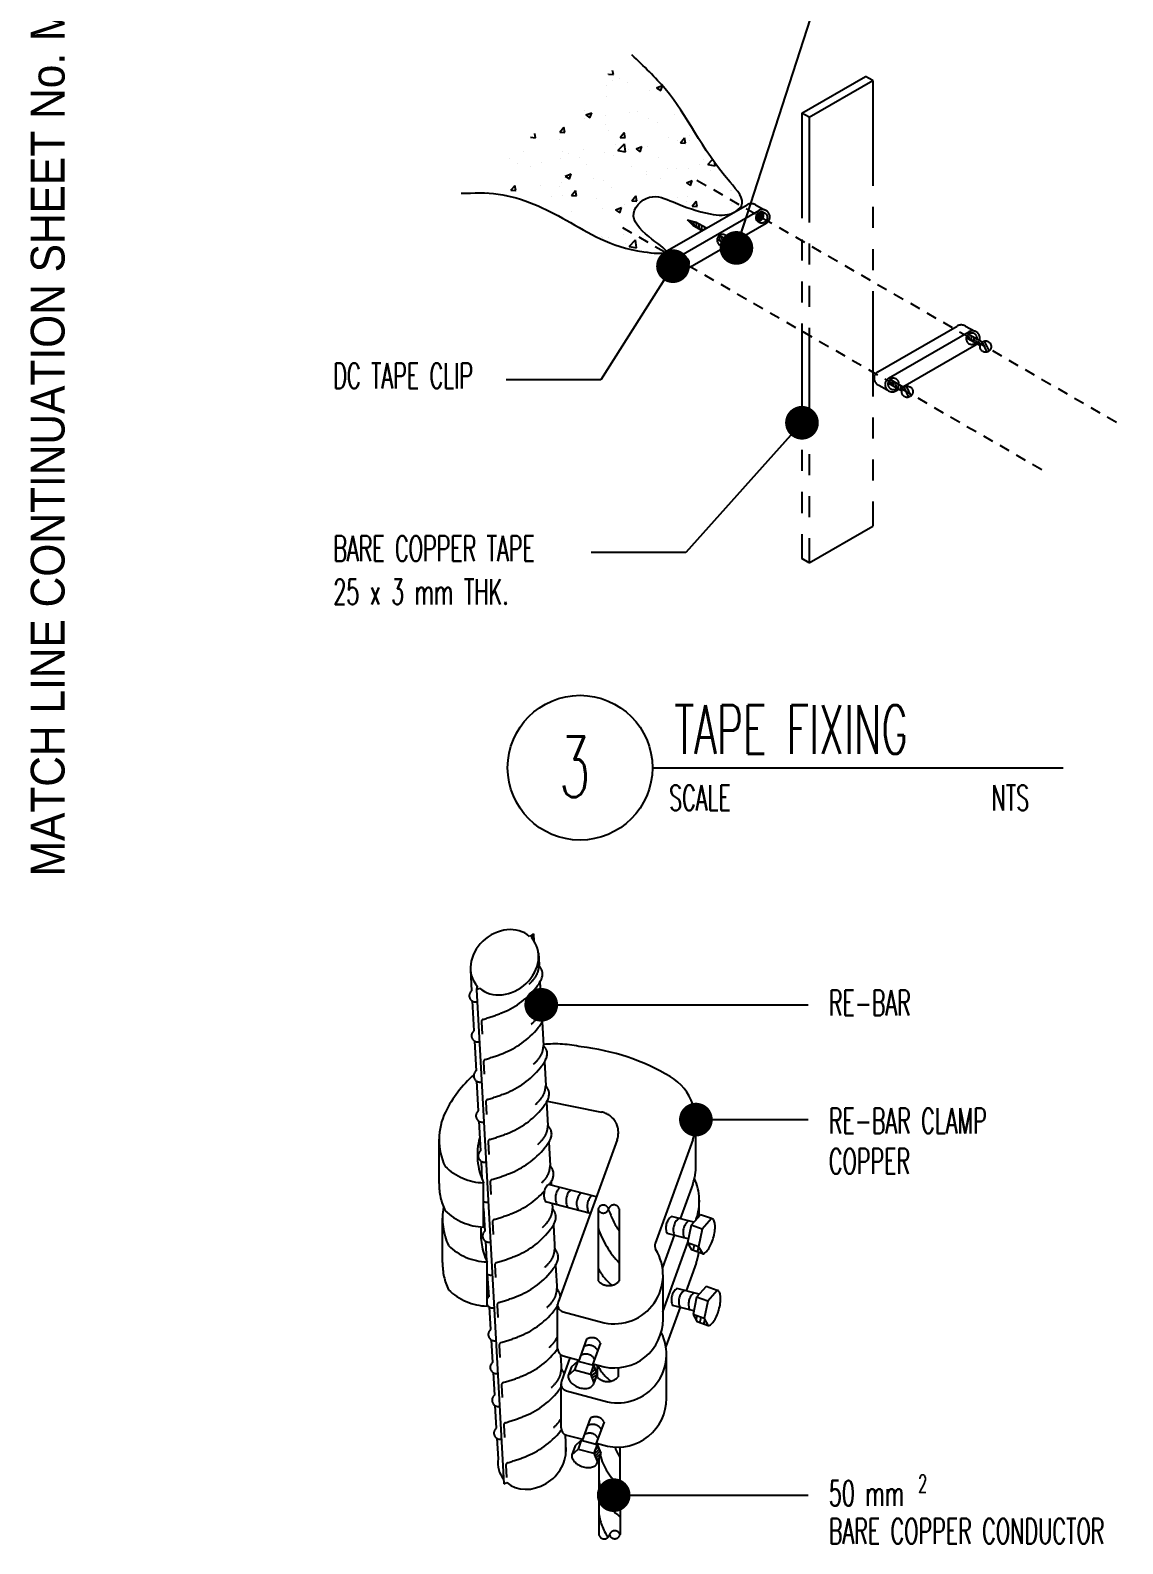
# Model space of a CAD drawing. Extents: x -4542 to -4430, y 158316 to 158395.
# Drawn here: x -4458.5 to -4445.52, y 158335.01 to 158352.98 of the extents above; entities that cross this region are included whole.
import ezdxf

# ---------------------------------------------------------------- set-up
doc = ezdxf.new("R2010")
doc.units = 0
doc.header["$MEASUREMENT"] = 0
doc.linetypes.add('HIDDEN', pattern=[0.375, 0.25, -0.125])
doc.linetypes.add('PHANTOM', pattern=[2.5, 1.25, -0.25, 0.25, -0.25, 0.25, -0.25])
doc.layers.get('0').update_dxf_attribs({"linetype": 'CONTINUOUS'})
for name, color, linetype in [('DIM-IN', 4, 'CONTINUOUS'), ('E-WI', 6, 'CONTINUOUS'), ('EARTHING', 4, 'PHANTOM'), ('TITLE', 4, 'CONTINUOUS'), ('TXT', 2, 'CONTINUOUS'), ('TXT1', 2, 'CONTINUOUS')]:
    doc.layers.add(name, color=color, linetype=linetype)
doc.styles.add('ROMANS', font='ROMANS.shx', dxfattribs={"height": 200})
doc.styles.get("Standard").update_dxf_attribs({"font": 'TXT.shx', "height": 200})
doc.styles.add('TTXT', font='swisse.ttf', dxfattribs={"width": 0.6})
doc.dimstyles.new('ISO-25', dxfattribs={"dimtxt": 0.25, "dimasz": 0.08, "dimexe": 0, "dimexo": 0, "dimgap": 0.05, "dimtad": 1, "dimdec": 4, "dimlfac": 1000, "dimzin": 12, "dimdsep": 46, "dimtxsty": 'Standard', "dimblk": 'DOT', "dimcen": 0, "dimclrd": 4, "dimclre": 4, "dimclrt": 2, "dimadec": 0, "dimazin": 0, "dimtfac": 0.48, "dimtdec": 4, "dimtix": 1, "dimtmove": 0, "dimatfit": 3, "dimldrblk": 'DOT', "dimfxl": 0, "dimtvp": 0.149333, "dimtolj": 1, "dimtzin": 0, "dimarcsym": 0})

# ---------------------------------------------------------------- blocks, each defined once
blk = doc.blocks.new('*X27')
at = {"color": 0}
for p, q in [((266.843, 399.745), (266.845, 399.747)), ((266.843, 399.745), (266.903, 399.74)), ((266.903, 399.74), (266.894, 399.787)), ((267.298, 399.8), (267.298, 399.8)), ((266.825, 399.61), (266.825, 399.61)), ((266.888, 399.669), (266.888, 399.669)), ((266.975, 399.688), (266.975, 399.688)), ((267.075, 399.643), (267.075, 399.643)), ((267.33, 399.554), (267.33, 399.554)), ((267.415, 399.582), (267.484, 399.608)), ((267.415, 399.582), (267.465, 399.549)), ((267.465, 399.549), (267.485, 399.607)), ((266.816, 399.484), (266.816, 399.484)), ((266.562, 399.215), (266.562, 399.215)), ((266.565, 399.314), (266.565, 399.314)), ((266.575, 399.26), (266.645, 399.287)), ((266.575, 399.26), (266.625, 399.226)), ((266.625, 399.226), (266.645, 399.287)), ((266.812, 399.248), (266.812, 399.248)), ((267.099, 399.291), (267.099, 399.291)), ((267.191, 399.298), (267.191, 399.298)), ((267.318, 399.222), (267.318, 399.222)), ((267.633, 399.269), (267.633, 399.269)), ((265.978, 398.988), (265.972, 399.04)), ((266.265, 399.055), (266.313, 399.113)), ((266.265, 399.055), (266.325, 399.05)), ((266.285, 399.076), (266.285, 399.076)), ((266.325, 399.05), (266.313, 399.113)), ((266.804, 399.151), (266.804, 399.151)), ((266.847, 399.072), (266.847, 399.072)), ((266.982, 398.993), (267.03, 399.05)), ((267.042, 398.987), (267.03, 399.05)), ((267.43, 399.172), (267.43, 399.172)), ((267.81, 399.02), (267.81, 399.02)), ((265.919, 398.998), (265.978, 398.988)), ((266.264, 398.972), (266.264, 398.972)), ((266.549, 398.854), (266.549, 398.854)), ((266.928, 398.904), (266.928, 398.904)), ((266.956, 398.837), (267.034, 398.918)), ((266.956, 398.837), (267.045, 398.823)), ((266.982, 398.993), (267.042, 398.987)), ((267.045, 398.823), (267.034, 398.918)), ((267.086, 398.853), (267.086, 398.853)), ((267.172, 398.857), (267.242, 398.884)), ((267.172, 398.857), (267.222, 398.824)), ((267.222, 398.823), (267.242, 398.884)), ((267.305, 398.889), (267.305, 398.889)), ((267.56, 398.987), (267.56, 398.987)), ((267.67, 398.953), (267.67, 398.953)), ((267.699, 398.93), (267.748, 398.987)), ((267.699, 398.93), (267.759, 398.925)), ((267.759, 398.925), (267.748, 398.987)), ((267.811, 398.953), (267.811, 398.953)), ((265.667, 398.738), (265.667, 398.738)), ((265.768, 398.679), (265.768, 398.679)), ((265.837, 398.826), (265.837, 398.826)), ((265.92, 398.652), (265.92, 398.652)), ((266.048, 398.691), (266.048, 398.691)), ((266.273, 398.743), (266.273, 398.743)), ((266.299, 398.821), (266.299, 398.821)), ((266.371, 398.803), (266.371, 398.803)), ((266.503, 398.753), (266.503, 398.753)), ((266.581, 398.669), (266.581, 398.669)), ((266.792, 398.818), (266.792, 398.818)), ((266.904, 398.78), (266.904, 398.78)), ((267.438, 398.758), (267.438, 398.758)), ((267.926, 398.675), (267.926, 398.675)), ((267.972, 398.735), (267.972, 398.735)), ((268.023, 398.671), (268.08, 398.73)), ((268.023, 398.671), (268.112, 398.657)), ((268.112, 398.657), (268.109, 398.69)), ((266.332, 398.535), (266.402, 398.561)), ((266.332, 398.535), (266.382, 398.501)), ((266.382, 398.501), (266.402, 398.561)), ((266.665, 398.509), (266.665, 398.509)), ((266.78, 398.485), (266.78, 398.485)), ((267.115, 398.646), (267.115, 398.646)), ((267.293, 398.556), (267.293, 398.556)), ((267.297, 398.593), (267.297, 398.593)), ((267.468, 398.503), (267.468, 398.503)), ((267.547, 398.626), (267.547, 398.626)), ((267.649, 398.624), (267.649, 398.624)), ((267.769, 398.454), (267.839, 398.481)), ((267.798, 398.62), (267.798, 398.62)), ((267.819, 398.421), (267.839, 398.481)), ((268.052, 398.603), (268.052, 398.603)), ((265.404, 398.343), (265.404, 398.343)), ((265.638, 398.317), (265.638, 398.317)), ((265.686, 398.366), (265.735, 398.423)), ((265.686, 398.366), (265.746, 398.361)), ((265.746, 398.361), (265.734, 398.423)), ((265.755, 398.346), (265.755, 398.346)), ((266.036, 398.427), (266.036, 398.427)), ((266.172, 398.295), (266.172, 398.295)), ((266.26, 398.41), (266.26, 398.41)), ((266.286, 398.46), (266.286, 398.46)), ((266.302, 398.302), (266.302, 398.302)), ((266.404, 398.303), (266.452, 398.361)), ((266.404, 398.303), (266.463, 398.298)), ((266.463, 398.298), (266.452, 398.361)), ((266.885, 398.403), (266.885, 398.403)), ((267.121, 398.241), (267.169, 398.298)), ((267.181, 398.235), (267.169, 398.298)), ((267.769, 398.454), (267.819, 398.421)), ((268.294, 398.364), (268.294, 398.364)), ((268.306, 398.362), (268.306, 398.362)), ((266.402, 398.115), (266.402, 398.115)), ((266.705, 398.272), (266.705, 398.272)), ((266.768, 398.153), (266.768, 398.153)), ((266.929, 398.132), (266.999, 398.159)), ((266.929, 398.132), (266.978, 398.098)), ((266.978, 398.098), (266.999, 398.159)), ((267.033, 398.198), (267.033, 398.198)), ((267.121, 398.241), (267.181, 398.235)), ((267.239, 398.25), (267.239, 398.25)), ((267.663, 398.281), (267.663, 398.281)), ((267.773, 398.227), (267.773, 398.227)), ((267.786, 398.287), (267.786, 398.287)), ((267.838, 398.178), (267.886, 398.235)), ((267.838, 398.178), (267.898, 398.173)), ((267.898, 398.173), (267.886, 398.235)), ((268.307, 398.204), (268.307, 398.204)), ((266.248, 398.078), (266.248, 398.078)), ((266.756, 397.82), (266.756, 397.82)), ((266.77, 397.804), (266.77, 397.804)), ((266.844, 397.806), (266.844, 397.806)), ((267.021, 397.837), (267.021, 397.837)), ((267.089, 397.697), (267.167, 397.778)), ((267.178, 397.683), (267.167, 397.778)), ((267.045, 397.739), (267.045, 397.739)), ((267.089, 397.697), (267.178, 397.683))]:
    blk.add_line(p, q, dxfattribs=at)
blk = doc.blocks.new('*X26')
at = {"color": 0}
for p, q in [((272.254, 394.192), (272.324, 394.262)), ((272.256, 394.211), (272.305, 394.26)), ((272.256, 394.176), (272.334, 394.253)), ((272.261, 394.164), (272.339, 394.241)), ((272.268, 394.153), (272.342, 394.227)), ((272.286, 394.153), (272.341, 394.208)), ((272.321, 394.17), (272.324, 394.173))]:
    blk.add_line(p, q, dxfattribs=at)

msp = doc.modelspace()

# ---------------------------------------------------------------- hatches: boundary and pattern name
at = {"layer": 'E-WI', "linetype": 'Continuous'}
h = msp.add_hatch(dxfattribs=at)
h.set_pattern_fill('ANSI31', color=2, scale=0.1, style=0)
h.set_pattern_definition([(45, (-4787.636183, 157948.390224), (-0.00883883476, 0.00883883476), [])])
edge = h.paths.add_edge_path()
edge.add_ellipse((-4450.7402, 158350.2216), major_axis=(-0.0043, -0.0671), ratio=0.9794822, start_angle=311.94792, end_angle=536.37754)
edge.add_ellipse((-4450.7835, 158350.2466), major_axis=(-0.0043, -0.0671), ratio=0.9794822, start_angle=-3.62246, end_angle=131.94792, ccw=False)
at = {"layer": 'EARTHING', "linetype": 'Continuous'}
h = msp.add_hatch(dxfattribs=at)
h.set_pattern_fill('ANSI31', color=2, scale=0.454834, angle=751.46547, style=0)
h.set_pattern_definition([(76.465475, (-4664.501765, 157914.72417), (-0.055275353, 0.013305671), [])])
h.paths.add_polyline_path([(-4450.6426, 158338.4975), (-4450.5109, 158338.4509), (-4450.5593, 158338.536), (-4450.691, 158338.5826)])
h = msp.add_hatch(dxfattribs=at)
h.set_pattern_fill('ANSI31', color=2, scale=0.395508, angle=30.628, style=0)
h.set_pattern_definition([(75.627997, (-4664.501765, 157914.72417), (-0.047891278, 0.0122714493), [])])
h.paths.add_polyline_path([(-4450.5772, 158337.6441), (-4450.4454, 158337.5975), (-4450.4938, 158337.6826), (-4450.6255, 158337.7292)])
h = msp.add_hatch(dxfattribs=at)
h.set_pattern_fill('ANSI31', color=2, scale=0.244141, angle=348.95257, style=0)
h.set_pattern_definition([(33.9525735, (-4664.501765, 157914.72417), (-0.017044265, 0.025314336), [])])
h.paths.add_polyline_path([(-4451.8021, 158336.9175), (-4451.7637, 158337.0231), (-4451.8068, 158337.1276), (-4451.8452, 158337.0221)])
h = msp.add_hatch(dxfattribs=at)
h.set_pattern_fill('ANSI31', color=2, scale=0.195312, style=0)
h.set_pattern_definition([(45, (-4664.501765, 157914.72417), (-0.0172633492, 0.0172633492), [])])
h.paths.add_polyline_path([(-4451.7599, 158335.9778), (-4451.7215, 158336.0833), (-4451.7645, 158336.1879), (-4451.8029, 158336.0823)])

# ---------------------------------------------------------------- linework, layer by layer
at = {"layer": 'DIM-IN', "color": 11}
for p, q in [((-4451.7189, 158348.8313, -0.2827), (-4452.8445, 158348.8313, -0.2827)), ((-4450.7115, 158346.7782, -0.2827), (-4451.8371, 158346.7782, -0.2827))]:
    msp.add_line(p, q, dxfattribs=at)
at = {"layer": 'E-WI', "color": 2}
for p, q in [((-4450.6917, 158350.7291), (-4450.5977, 158350.7045)), ((-4450.6251, 158350.6625), (-4450.6917, 158350.7291)), ((-4450.5174, 158350.6008), (-4450.6251, 158350.6625)), ((-4450.4673, 158350.6297), (-4450.5977, 158350.7045)), ((-4450.1764, 158350.4053), (-4450.3406, 158350.4994)), ((-4450.1522, 158350.4491), (-4450.3158, 158350.5429)), ((-4450.1529, 158350.4497), (-4450.0963, 158350.3308)), ((-4450.1259, 158350.4626), (-4450.0692, 158350.3437)), ((-4447.2177, 158349.2337), (-4447.3819, 158349.3278)), ((-4447.1935, 158349.2775), (-4447.3571, 158349.3713)), ((-4447.1942, 158349.2781), (-4447.1376, 158349.1592)), ((-4447.1672, 158349.291), (-4447.1105, 158349.1721)), ((-4448.1473, 158348.6972), (-4448.3115, 158348.7913)), ((-4448.1231, 158348.741), (-4448.2867, 158348.8347)), ((-4448.1238, 158348.7416), (-4448.0672, 158348.6227)), ((-4448.0968, 158348.7545), (-4448.0401, 158348.6356))]:
    msp.add_line(p, q, dxfattribs=at)
for centre, start, end in [((-4450.556, 158350.7202), 181.09707, 206.09113), ((-4450.5252, 158350.7023), 175.20966, 212.8786), ((-4450.4948, 158350.6852), 171.51696, 213.27517), ((-4450.4623, 158350.6631), 169.61385, 209.56679), ((-4450.4318, 158350.6457), 169.61385, 207.63141), ((-4450.3963, 158350.6253), 169.61385, 185.49254), ((-4450.2481, 158350.5439), 199.44944, 213.27517), ((-4450.2182, 158350.5263), 171.32313, 212.8786), ((-4450.1878, 158350.5092), 171.51696, 213.27517), ((-4450.1552, 158350.4871), 169.61385, 209.56679), ((-4450.1265, 158350.4689), 168.61672, 207.76237), ((-4450.0949, 158350.4487), 167.45041, 205.74692), ((-4447.2894, 158349.3723), 199.44944, 213.27517), ((-4447.2594, 158349.3547), 171.32313, 212.8786), ((-4447.2291, 158349.3376), 171.51696, 213.27517), ((-4447.1965, 158349.3156), 169.61385, 209.56679), ((-4447.1678, 158349.2973), 168.61672, 207.76237), ((-4447.1362, 158349.2771), 167.45041, 205.74692), ((-4448.219, 158348.8357), 199.44944, 213.27517), ((-4448.189, 158348.8181), 171.32313, 212.8786), ((-4448.1587, 158348.8011), 171.51696, 213.27517), ((-4448.1261, 158348.779), 169.61385, 209.56679), ((-4448.0974, 158348.7608), 168.61672, 207.76237), ((-4448.0658, 158348.7405), 167.45041, 205.74692)]:
    msp.add_arc(centre, 0.0947, start, end, dxfattribs=at)
at = {"layer": 'E-WI', "color": 11, "linetype": 'Continuous'}
msp.add_spline([(-4453.3799, 158351.0454), (-4452.9384, 158351.036), (-4452.1306, 158350.7262), (-4451.2101, 158350.3507), (-4450.9513, 158350.3435), (-4451.3322, 158350.7732), (-4451.1444, 158350.9984), (-4450.8626, 158350.9421), (-4450.4211, 158350.8013), (-4450.1438, 158350.8165), (-4450.0501, 158350.8964), (-4450.1863, 158351.1768), (-4450.9565, 158352.2844), (-4451.351, 158352.6881)], degree=3, dxfattribs=at)
at = {"layer": 'EARTHING', "color": 2}
for p, q in [((-4449.3323, 158351.9983), (-4448.5783, 158352.4336)), ((-4449.2457, 158351.9483), (-4448.4917, 158352.3836)), ((-4448.4917, 158352.3836), (-4448.5783, 158352.4336)), ((-4448.4917, 158352.3836), (-4448.4917, 158347.0928)), ((-4449.3323, 158351.9983), (-4449.3323, 158346.7075)), ((-4449.2457, 158351.9483), (-4449.3323, 158351.9983)), ((-4449.2457, 158351.9483), (-4449.2457, 158346.6575)), ((-4450.9271, 158350.3642), (-4449.9847, 158350.9084)), ((-4450.7972, 158350.2892), (-4449.8432, 158350.8401)), ((-4449.886, 158350.9091), (-4449.7757, 158350.8476)), ((-4450.7106, 158350.1392), (-4449.758, 158350.6892)), ((-4450.9141, 158350.2081), (-4450.815, 158350.1528)), ((-4448.4332, 158348.9244), (-4447.4908, 158349.4685)), ((-4448.3033, 158348.8494), (-4447.3492, 158349.4002)), ((-4447.3921, 158349.4692), (-4447.2818, 158349.4078)), ((-4448.1339, 158348.7472), (-4447.2641, 158349.2494)), ((-4448.4202, 158348.7682), (-4448.3211, 158348.713)), ((-4448.2167, 158348.6994), (-4448.184, 158348.7183)), ((-4449.2457, 158346.6575), (-4448.4917, 158347.0928)), ((-4449.2457, 158346.6575), (-4449.3323, 158346.7075)), ((-4452.3595, 158340.2634, 0.0035), (-4451.7135, 158340.1352, 0.0035)), ((-4450.5917, 158339.517, 0.0035), (-4450.5917, 158340.042, 0.0035)), ((-4453.6409, 158339.2871, 0.0035), (-4453.6409, 158339.8121, 0.0035)), ((-4453.1124, 158338.7696, 0.0035), (-4453.1124, 158339.2946, 0.0035)), ((-4450.5513, 158338.8994), (-4450.5513, 158339.1028)), ((-4453.6004, 158338.3479), (-4453.6004, 158338.8729)), ((-4453.0719, 158337.8304), (-4453.0719, 158338.3554)), ((-4450.9821, 158337.6739, 0.0035), (-4450.9821, 158338.1989, 0.0035)), ((-4452.2338, 158337.3229, 0.0035), (-4452.2338, 158337.8479, 0.0035)), ((-4450.9416, 158336.7347), (-4450.9416, 158337.2597)), ((-4452.1934, 158336.3836), (-4452.1934, 158336.9086))]:
    msp.add_line(p, q, dxfattribs=at)
at = {"layer": 'EARTHING', "color": 11, "linetype": 'HIDDEN', "ltscale": 0.5}
for p, q in [((-4450.5788, 158351.2016), (-4445.5238, 158348.2831)), ((-4451.4651, 158350.6401), (-4446.4101, 158347.7216))]:
    msp.add_line(p, q, dxfattribs=at)
at = {"layer": 'EARTHING', "color": 11, "extrusion": (0.000133602, -0.004833, 0.999988)}
for p, q in [((-4452.5195, 158342.2524, -0.3494), (-4452.5658, 158342.2211, -0.3495)), ((-4452.5401, 158342.1963, -0.3496), (-4452.5195, 158342.2524, -0.3494)), ((-4453.1883, 158341.6309, -0.3522), (-4453.1973, 158341.5907, -0.3524)), ((-4453.1973, 158341.5907, -0.3524), (-4453.1626, 158341.606, -0.3524)), ((-4452.8724, 158335.719, -0.3809), (-4452.8377, 158335.7343, -0.3808))]:
    msp.add_line(p, q, dxfattribs=at)
at = {"layer": 'EARTHING', "color": 11, "linetype": 'Continuous', "extrusion": (0.000133602, -0.004833, 0.999988)}
for p, q in [((-4452.5195, 158342.2524, -0.3494), (-4452.5146, 158342.1643, -0.3498)), ((-4452.4623, 158342.0254, -0.3504), (-4452.4541, 158341.8771, -0.3511)), ((-4453.269, 158341.822, -0.3513), (-4453.2553, 158341.5744, -0.3525)), ((-4452.4432, 158341.6803, -0.3521), (-4452.4278, 158341.4016, -0.3534)), ((-4453.2487, 158341.4538, -0.3531), (-4453.229, 158341.0989, -0.3548)), ((-4453.1973, 158341.5907, -0.3524), (-4452.8724, 158335.719, -0.3809)), ((-4453.1387, 158341.2066, -0.3543), (-4453.1305, 158341.0582, -0.355)), ((-4452.4169, 158341.2056, -0.3544), (-4452.4015, 158340.9262, -0.3557)), ((-4453.2224, 158340.9783, -0.3554), (-4453.2027, 158340.6235, -0.3571)), ((-4453.1124, 158340.7312, -0.3566), (-4453.1042, 158340.5828, -0.3573)), ((-4452.3906, 158340.7294, -0.3567), (-4452.3751, 158340.4507, -0.358)), ((-4453.1961, 158340.5029, -0.3577), (-4453.1764, 158340.148, -0.3594)), ((-4453.0861, 158340.2557, -0.3589), (-4453.0779, 158340.1074, -0.3596)), ((-4452.3643, 158340.2547, -0.359), (-4452.3488, 158339.9753, -0.3603)), ((-4453.1698, 158340.0274, -0.36), (-4453.1501, 158339.6726, -0.3617)), ((-4453.0598, 158339.7803, -0.3612), (-4453.0516, 158339.6319, -0.3619)), ((-4452.338, 158339.7785, -0.3613), (-4452.3225, 158339.4998, -0.3627)), ((-4453.1434, 158339.552, -0.3623), (-4453.1317, 158339.3393, -0.3633)), ((-4453.0335, 158339.3049, -0.3635), (-4453.0253, 158339.1565, -0.3642)), ((-4452.3117, 158339.3038, -0.3636), (-4452.3096, 158339.2663, -0.3638)), ((-4453.1124, 158338.9902, -0.365), (-4453.0975, 158338.7217, -0.3663)), ((-4452.2975, 158339.0477, -0.3648), (-4452.2943, 158338.989, -0.3651)), ((-4453.0072, 158338.8294, -0.3658), (-4452.999, 158338.681, -0.3665)), ((-4452.2834, 158338.7923, -0.3661), (-4452.2662, 158338.4817, -0.3676)), ((-4453.0908, 158338.6011, -0.3669), (-4453.077, 158338.3664, -0.368)), ((-4453.0683, 158338.2109, -0.3688), (-4453.0524, 158337.9413, -0.3701)), ((-4452.9789, 158338.3186, -0.3683), (-4452.9707, 158338.1702, -0.369)), ((-4452.2571, 158338.3168, -0.3684), (-4452.2399, 158338.0063, -0.3699)), ((-4452.9526, 158337.8432, -0.3706), (-4452.9444, 158337.6948, -0.3713)), ((-4453.0458, 158337.8207, -0.3707), (-4453.0299, 158337.5512, -0.372)), ((-4453.0232, 158337.4305, -0.3726), (-4453.0073, 158337.161, -0.3739)), ((-4452.9263, 158337.3677, -0.3729), (-4452.9181, 158337.2193, -0.3736)), ((-4452.1982, 158337.2524, -0.3735), (-4452.1873, 158337.0554, -0.3745)), ((-4453.0007, 158337.0404, -0.3744), (-4452.9848, 158336.7708, -0.3758)), ((-4452.9, 158336.8923, -0.3752), (-4452.8918, 158336.7439, -0.3759)), ((-4452.9781, 158336.6502, -0.3763), (-4452.9623, 158336.3806, -0.3776)), ((-4452.8737, 158336.4168, -0.3775), (-4452.8655, 158336.2684, -0.3782)), ((-4452.9556, 158336.26, -0.3782), (-4452.9413, 158336.0181, -0.3794)), ((-4452.1458, 158336.3058, -0.3781), (-4452.1347, 158336.1045, -0.3791)), ((-4452.8474, 158335.9414, -0.3798), (-4452.8392, 158335.793, -0.3805))]:
    msp.add_line(p, q, dxfattribs=at)
at = {"layer": 'EARTHING', "color": 2, "linetype": 'Continuous'}
for p, q in [((-4451.5273, 158339.8044, 0.0035), (-4452.2285, 158337.8778, 0.0035)), ((-4450.6289, 158339.8042, 0.0035), (-4451.0768, 158338.5737, 0.0035)), ((-4450.6289, 158339.2792, 0.0035), (-4450.7787, 158338.8678, 0.0035)), ((-4450.6897, 158338.5869), (-4450.9894, 158337.7636)), ((-4450.8504, 158338.6709, 0.0035), (-4450.9892, 158338.2894, 0.0035)), ((-4450.5885, 158338.34), (-4450.7075, 158338.013)), ((-4452.169, 158337.7634, 0.0035), (-4451.6819, 158337.6328, 0.0035)), ((-4450.7792, 158337.816), (-4450.9488, 158337.3502)), ((-4452.087, 158337.2163), (-4452.1881, 158336.9386)), ((-4452.169, 158337.2384, 0.0035), (-4451.9811, 158337.188, 0.0035)), ((-4451.8161, 158337.1438, 0.0035), (-4451.6819, 158337.1078, 0.0035)), ((-4452.1285, 158336.8241), (-4451.6414, 158336.6936)), ((-4452.1285, 158336.2991), (-4451.9388, 158336.2483)), ((-4451.7738, 158336.2041), (-4451.6414, 158336.1686))]:
    msp.add_line(p, q, dxfattribs=at)
at = {"layer": 'EARTHING', "color": 11}
for p, q in [((-4451.7735, 158339.128, 0.0193), (-4452.3432, 158339.2749, 0.0193)), ((-4451.8452, 158338.9311, 0.0193), (-4452.3764, 158339.0681, 0.0193)), ((-4451.7534, 158338.9816), (-4451.751, 158338.1297)), ((-4451.5034, 158338.9854), (-4451.501, 158338.1297)), ((-4450.5364, 158338.916, 0.0165), (-4450.6489, 158338.7898, 0.0165)), ((-4450.4047, 158338.8694, 0.0165), (-4450.5364, 158338.916, 0.0165)), ((-4450.6166, 158338.826, 0.0165), (-4450.8824, 158338.8946, 0.0165)), ((-4450.6489, 158338.7898, 0.0165), (-4450.691, 158338.5826, 0.0165)), ((-4450.5172, 158338.7432, 0.0165), (-4450.6489, 158338.7898, 0.0165)), ((-4450.5172, 158338.7432, 0.0165), (-4450.5593, 158338.536, 0.0165)), ((-4450.4047, 158338.8694, 0.0165), (-4450.5172, 158338.7432, 0.0165)), ((-4450.6819, 158338.6274, 0.0165), (-4450.9344, 158338.6926, 0.0165)), ((-4450.691, 158338.5826, 0.0165), (-4450.6426, 158338.4975, 0.0165)), ((-4450.5593, 158338.536, 0.0165), (-4450.691, 158338.5826, 0.0165)), ((-4450.5109, 158338.4509, 0.0165), (-4450.6426, 158338.4975, 0.0165)), ((-4450.5593, 158338.536, 0.0165), (-4450.5109, 158338.4509, 0.0165)), ((-4450.5511, 158337.9726), (-4450.817, 158338.0412)), ((-4450.4709, 158338.0626), (-4450.5834, 158337.9364)), ((-4450.3392, 158338.016), (-4450.4709, 158338.0626)), ((-4450.3392, 158338.016), (-4450.4517, 158337.8898)), ((-4450.6164, 158337.774), (-4450.8689, 158337.8391)), ((-4450.5834, 158337.9364), (-4450.6255, 158337.7292)), ((-4450.4517, 158337.8898), (-4450.5834, 158337.9364)), ((-4450.4517, 158337.8898), (-4450.4938, 158337.6826)), ((-4450.4938, 158337.6826), (-4450.6255, 158337.7292)), ((-4450.6255, 158337.7292), (-4450.5772, 158337.6441)), ((-4450.4454, 158337.5975), (-4450.5772, 158337.6441)), ((-4450.4938, 158337.6826), (-4450.4454, 158337.5975)), ((-4452.0694, 158337.1108, 0.0044), (-4451.9953, 158337.1775, 0.0044)), ((-4451.9953, 158337.1775, 0.0044), (-4451.8068, 158337.1276, 0.0044)), ((-4451.8068, 158337.1276, 0.0044), (-4451.7637, 158337.0231, 0.0044)), ((-4451.7657, 158337.1303), (-4451.7653, 158336.9904)), ((-4452.1078, 158337.0053, 0.0044), (-4452.0337, 158337.0719, 0.0044)), ((-4452.0337, 158337.0719, 0.0044), (-4451.8452, 158337.0221, 0.0044)), ((-4451.8452, 158337.0221, 0.0044), (-4451.8021, 158336.9175, 0.0044)), ((-4451.5156, 158337.0961), (-4451.5153, 158336.9904)), ((-4452.0272, 158336.1711), (-4451.953, 158336.2377)), ((-4451.953, 158336.2377), (-4451.7645, 158336.1879)), ((-4452.0656, 158336.0655), (-4451.9914, 158336.1322)), ((-4451.9914, 158336.1322), (-4451.8029, 158336.0823)), ((-4451.8029, 158336.0823), (-4451.7599, 158335.9778)), ((-4451.7645, 158336.1879), (-4451.7215, 158336.0833)), ((-4451.4956, 158336.1564), (-4451.4927, 158335.1161)), ((-4451.7452, 158336.0182), (-4451.7427, 158335.1123))]:
    msp.add_line(p, q, dxfattribs=at)
at = {"layer": 'EARTHING', "color": 11, "linetype": 'Continuous'}
for p, q in [((-4450.5885, 158338.865), (-4450.5917, 158338.8563)), ((-4451.8906, 158337.4364, 0.0044), (-4451.9861, 158337.1742, 0.0044)), ((-4451.7249, 158337.3943, 0.0044), (-4451.8207, 158337.1313, 0.0044)), ((-4452.0694, 158337.1108, 0.0044), (-4452.1078, 158337.0053, 0.0044)), ((-4451.9953, 158337.1775, 0.0044), (-4452.0337, 158337.0719, 0.0044)), ((-4451.8068, 158337.1276, 0.0044), (-4451.8452, 158337.0221, 0.0044)), ((-4451.7637, 158337.0231, 0.0044), (-4451.8021, 158336.9175, 0.0044)), ((-4451.8484, 158336.4967), (-4451.9438, 158336.2345)), ((-4451.6827, 158336.4546), (-4451.7784, 158336.1915)), ((-4451.953, 158336.2377), (-4451.9914, 158336.1322)), ((-4452.0272, 158336.1711), (-4452.0656, 158336.0655)), ((-4451.7645, 158336.1879), (-4451.8029, 158336.0823)), ((-4451.7215, 158336.0833), (-4451.7599, 158335.9778))]:
    msp.add_line(p, q, dxfattribs=at)
at = {"layer": 'EARTHING', "color": 2}
for centre, radius, start, end in [((-4449.9347, 158350.8218), 0.1, 60.85357, 120), ((-4449.8006, 158350.7647), 0.0866, 299.44764, 119.44763), ((-4449.8006, 158350.7647), 0.0866, 299.44763, 306.52384), ((-4450.8838, 158350.2892), 0.0866, 120, 249.54923), ((-4450.7539, 158350.2142), 0.0866, 120, 300), ((-4447.4408, 158349.3819), 0.1, 60.85357, 120), ((-4447.3067, 158349.3248), 0.0866, 340.32262, 119.44763), ((-4447.3067, 158349.3248), 0.0866, 299.44763, 306.52384), ((-4448.3899, 158348.8494), 0.0866, 120, 249.54923), ((-4448.26, 158348.7744), 0.0866, 120, 300), ((-4452.2659, 158339.4944, 0.0035), 1.4489, 77.55628, 95.39224), ((-4452.2413, 158338.2963, 0.0035), 2.6287, 59.23033, 83.71779), ((-4452.2659, 158339.4944, 0.0035), 1.4489, 131.69348, 153.78779), ((-4451.2162, 158340.018, 0.0035), 0.625, 340, 59.23033), ((-4452.8901, 158339.8071, 0.0035), 0.7508, 154.16045, 205.1151), ((-4451.7622, 158339.8899, 0.0035), 0.25, 340, 78.77241), ((-4452.4071, 158339.6258, 0.0035), 0.7792, 164.75607, 205.15856), ((-4453.0933, 158339.9764, 0.0035), 0.6821, 225.67042, 268.39615), ((-4451.2162, 158339.493, 0.0035), 0.625, 340, 2.20397), ((-4452.8901, 158339.2821, 0.0035), 0.7508, 179.62202, 205.1151), ((-4451.1758, 158339.0788), 0.625, 340, 25.06736), ((-4452.8497, 158338.8679), 0.7508, 169.52359, 205.1151), ((-4453.0933, 158339.4514, 0.0035), 0.6821, 225.67042, 268.39615), ((-4452.3667, 158338.6866), 0.7792, 173.78286, 205.15856), ((-4453.0528, 158339.0371), 0.6821, 225.67042, 268.39615), ((-4451.1758, 158338.5538), 0.625, 340, 352.03281), ((-4452.8497, 158338.3429), 0.7508, 179.62202, 205.1151), ((-4453.0528, 158338.5121), 0.6821, 225.67042, 268.39615)]:
    msp.add_arc(centre, radius, start, end, dxfattribs=at)
at = {"layer": 'EARTHING', "color": 11, "extrusion": (0.000133602, -0.004833, 0.999988)}
for centre, radius, start, end in [((-4453.2085, 158339.6625, -766.2351), 0.0744, 128.91038, 285.10578), ((-4453.1822, 158339.1871, -766.2351), 0.0744, 128.91038, 285.10578), ((-4453.1105, 158339.3542, -766.2351), 0.0282, 107.19431, 183.16685), ((-4453.0842, 158338.8788, -766.2351), 0.0282, 107.19431, 183.16685), ((-4453.1559, 158338.7116, -766.2351), 0.0744, 128.91038, 285.10578), ((-4453.0579, 158338.4033, -766.2351), 0.0282, 107.19431, 183.16685), ((-4453.1296, 158338.2362, -766.2351), 0.0744, 128.91038, 285.10578), ((-4453.0316, 158337.9279, -766.2351), 0.0282, 107.19431, 183.16685), ((-4453.1033, 158337.7607, -766.2351), 0.0744, 128.91038, 285.10578), ((-4453.0053, 158337.4524, -766.2351), 0.0282, 107.19431, 183.16685), ((-4453.077, 158337.2853, -766.2351), 0.0744, 241.68864, 285.10578), ((-4453.0507, 158336.8098, -766.2351), 0.0744, 128.91038, 285.10578), ((-4452.979, 158336.977, -766.2351), 0.0282, 107.19431, 183.16685), ((-4453.0281, 158336.4196, -766.2351), 0.0744, 234.03157, 285.10578), ((-4452.9507, 158336.4662, -766.2351), 0.0282, 107.19431, 183.16685), ((-4453.0056, 158336.0294, -766.2351), 0.0744, 128.91038, 152.90226), ((-4453.0056, 158336.0294, -766.2351), 0.0744, 207.09782, 285.10578), ((-4452.9244, 158335.9907, -766.2351), 0.0282, 107.19431, 183.16685), ((-4452.983, 158335.6392, -766.2351), 0.0744, 128.91038, 285.10578), ((-4452.8981, 158335.5153, -766.2351), 0.0282, 107.19431, 183.16685), ((-4452.9605, 158335.2491, -766.2351), 0.0744, 128.91038, 285.10578), ((-4452.938, 158334.8589, -766.2351), 0.0744, 128.91038, 285.10578), ((-4452.8718, 158335.0398, -766.2351), 0.0282, 107.19431, 183.16685), ((-4452.8455, 158334.5644, -766.2351), 0.0282, 107.19431, 183.16685), ((-4452.9154, 158334.4687, -766.2351), 0.0744, 128.91038, 285.10578), ((-4452.8192, 158334.0889, -766.2351), 0.0282, 107.19431, 183.16685)]:
    msp.add_arc(centre, radius, start, end, dxfattribs=at)
at = {"layer": 'EARTHING', "color": 11}
for centre, radius, start, end in [((-4452.4071, 158339.6258, 0.0035), 0.7792, 201.57762, 205.15856), ((-4452.2268, 158339.1502, 0.0193), 0.1707, 133.04066, 208.77575), ((-4452.0892, 158339.1148, 0.0193), 0.1707, 133.04066, 208.77575), ((-4451.9634, 158339.0823, 0.0193), 0.1707, 133.04066, 208.77575), ((-4451.8376, 158339.0499, 0.0193), 0.1707, 133.04066, 208.77575), ((-4451.7118, 158339.0174, 0.0193), 0.1707, 133.04066, 208.77575), ((-4451.6906, 158338.9648), 0.065, 16.69136, 165.04226), ((-4451.6912, 158339.0002), 0.065, 196.69136, 345.04226), ((-4450.4552, 158339.3907), 1.2447, 199.31783, 212.6725), ((-4451.5656, 158338.9667), 0.065, 16.69136, 165.04226), ((-4450.7282, 158339.0971), 1.0794, 198.33264, 224.22645), ((-4450.7776, 158338.7599, 0.0165), 0.1707, 127.90015, 203.9926), ((-4450.69, 158338.7373, 0.0165), 0.1707, 127.90015, 203.9926), ((-4450.574, 158338.7074, 0.0165), 0.1707, 127.90015, 203.9926), ((-4451.241, 158338.5259), 0.567, 205.81332, 232.21696), ((-4451.626, 158338.2404), 0.167, 221.52323, 318.47246), ((-4450.7121, 158337.9065), 0.1707, 127.90015, 203.9926), ((-4450.6245, 158337.8839), 0.1707, 127.90015, 203.9926), ((-4450.5085, 158337.854), 0.1707, 127.90015, 203.9926), ((-4451.8599, 158337.2491, 0.0044), 0.1162, 28.36104, 123.13416), ((-4451.8271, 158337.3391, 0.0044), 0.1162, 28.36104, 123.13416), ((-4451.898, 158337.1443, 0.0044), 0.1162, 28.36104, 123.13416), ((-4451.2553, 158337.3865), 0.567, 207.0224, 232.21696), ((-4451.6403, 158337.101), 0.167, 221.52323, 318.47246), ((-4451.8176, 158336.3093), 0.1162, 28.36104, 123.13416), ((-4451.7849, 158336.3994), 0.1162, 28.36104, 123.13416), ((-4451.8558, 158336.2046), 0.1162, 28.36104, 123.13416), ((-4451.08, 158336.2257), 0.6699, 194.20136, 231.80037), ((-4450.4023, 158336.6267), 1.2447, 202.17838, 208.58455), ((-4451.08, 158335.8554), 0.6699, 186.56291, 231.80037), ((-4451.08, 158335.4587), 0.6699, 186.56291, 213.99723), ((-4451.5549, 158335.0974), 0.065, 16.69136, 165.04226), ((-4451.6804, 158335.131), 0.065, 196.69136, 345.04226), ((-4451.5554, 158335.1328), 0.065, 196.69136, 345.04226)]:
    msp.add_arc(centre, radius, start, end, dxfattribs=at)
at = {"layer": 'EARTHING', "color": 2, "linetype": 'Continuous'}
for centre, radius, start, end in [((-4451.0028, 158338.5467, 0.0035), 0.0787, 160, 211.93162), ((-4451.5609, 158338.1989, 0.0035), 0.5788, 257.94104, 31.93162), ((-4452.1463, 158337.8479, 0.0035), 0.0875, 160, 255), ((-4451.5609, 158337.6739, 0.0035), 0.5788, 257.94104, 0), ((-4451.5205, 158337.2597), 0.5788, 257.94104, 26.6889), ((-4452.1463, 158337.3229, 0.0035), 0.0875, 180, 255), ((-4452.1059, 158336.9086), 0.0875, 160, 255), ((-4451.5205, 158336.7347), 0.5788, 257.94104, 0), ((-4452.1059, 158336.3836), 0.0875, 180, 255)]:
    msp.add_arc(centre, radius, start, end, dxfattribs=at)
at = {"layer": 'EARTHING', "color": 2}
for centre in [(-4449.8106, 158350.7581), (-4450.1111, 158350.3967), (-4450.7402, 158350.2216), (-4447.1524, 158349.2251), (-4448.082, 158348.6886)]:
    msp.add_ellipse(centre, major_axis=(-0.0043, -0.0671), ratio=0.9794822, dxfattribs=at)
for centre, start_param, end_param in [((-4449.8539, 158350.7831), -0.0632239, 2.3029256), ((-4450.2754, 158350.4899), 1.5200084, 7.0380258), ((-4450.7835, 158350.2466), -0.0632239, 2.3029256), ((-4447.3167, 158349.3183), 1.5200084, 7.0380258), ((-4448.2463, 158348.7817), 1.5200084, 7.0380258)]:
    msp.add_ellipse(centre, major_axis=(-0.0043, -0.0671), ratio=0.9794822, start_param=start_param, end_param=end_param, dxfattribs=at)
at = {"layer": 'EARTHING', "color": 11, "linetype": 'Continuous', "extrusion": (0.000133602, -0.004833, 0.999988)}
for centre, start_param, end_param in [((-4452.8642, 158341.9136, -0.3509), -2.9768287, 0.0653972), ((-4452.8642, 158341.9136, -0.3509), 0.164764, 3.2069899), ((-4452.5393, 158336.0419, -0.3793), 0.164764, 2.6816488), ((-4452.5393, 158336.0419, -0.3793), -0.6911167, 0.0139901)]:
    msp.add_ellipse(centre, major_axis=(-0.3392, -0.2648, -0.0012), ratio=0.833382, start_param=start_param, end_param=end_param, dxfattribs=at)
at = {"layer": 'EARTHING', "color": 11}
for centre, major_axis, ratio, start_param, end_param in [((-4450.4618, 158338.6603, 0.0165), (0.0606, 0.2084), 0.3680636, -2.9990669, 0.0445004), ((-4450.3964, 158337.8069), (0.0606, 0.2084), 0.3680636, -2.9990669, 0.0445004), ((-4451.9546, 158336.9636, 0.0044), (-0.1496, 0.0561), 0.6475806, 0.1429032, 3.2421113), ((-4451.9123, 158336.0238), (-0.1496, 0.0561), 0.6475806, 0.1429032, 3.2421113)]:
    msp.add_ellipse(centre, major_axis=major_axis, ratio=ratio, start_param=start_param, end_param=end_param, dxfattribs=at)
for points, knots in [([(-4453.1189, 158341.2351, -0.3542), (-4453.0475, 158341.2572, -0.3541), (-4452.8102, 158341.3324, -0.3537), (-4452.5546, 158341.4984, -0.353), (-4452.3773, 158341.7752, -0.3516), (-4452.4508, 158341.8729, -0.3512), (-4452.4541, 158341.8771, -0.3511)], [0.0387062, 0.0387062, 0.0387062, 0.0387062, 0.4330507, 1.3561475, 1.7292964, 1.8658821, 1.8658821, 1.8658821, 1.8658821]), ([(-4452.5734, 158341.6524, -0.3522), (-4452.5394, 158341.6844, -0.3521), (-4452.4812, 158341.7424, -0.3518), (-4452.4563, 158341.8265, -0.3514), (-4452.4541, 158341.8771, -0.3511)], [1.11650454, 1.11650454, 1.11650454, 1.11650454, 1.35614748, 1.54057829, 1.54057829, 1.54057829, 1.54057829]), ([(-4453.0926, 158340.7597, -0.3565), (-4453.0212, 158340.7817, -0.3564), (-4452.7839, 158340.857, -0.356), (-4452.5283, 158341.0229, -0.3553), (-4452.351, 158341.2997, -0.3539), (-4452.4245, 158341.3975, -0.3535), (-4452.4278, 158341.4016, -0.3534)], [0.0387062, 0.0387062, 0.0387062, 0.0387062, 0.4330507, 1.3561475, 1.7292964, 1.8658821, 1.8658821, 1.8658821, 1.8658821]), ([(-4452.5471, 158341.177, -0.3545), (-4452.5131, 158341.2089, -0.3544), (-4452.4549, 158341.267, -0.3541), (-4452.43, 158341.3511, -0.3537), (-4452.4278, 158341.4016, -0.3534)], [1.11650454, 1.11650454, 1.11650454, 1.11650454, 1.35614748, 1.54057829, 1.54057829, 1.54057829, 1.54057829]), ([(-4453.0663, 158340.2842, -0.3588), (-4452.9949, 158340.3063, -0.3587), (-4452.7575, 158340.3815, -0.3583), (-4452.502, 158340.5475, -0.3576), (-4452.3247, 158340.8243, -0.3562), (-4452.3852, 158340.9047, -0.3559), (-4452.4015, 158340.9262, -0.3557)], [0.0387062, 0.0387062, 0.0387062, 0.0387062, 0.4330507, 1.3561475, 1.7292964, 1.8658821, 1.8658821, 1.8658821, 1.8658821]), ([(-4452.5208, 158340.7015, -0.3568), (-4452.4868, 158340.7335, -0.3567), (-4452.4285, 158340.7915, -0.3564), (-4452.4037, 158340.8756, -0.356), (-4452.4015, 158340.9262, -0.3557)], [1.11650454, 1.11650454, 1.11650454, 1.11650454, 1.35614748, 1.54057829, 1.54057829, 1.54057829, 1.54057829]), ([(-4453.04, 158339.8088, -0.3611), (-4452.9686, 158339.8309, -0.361), (-4452.7312, 158339.9061, -0.3606), (-4452.4757, 158340.072, -0.3599), (-4452.2984, 158340.3489, -0.3586), (-4452.3718, 158340.4466, -0.3581), (-4452.3751, 158340.4507, -0.358)], [0.0387062, 0.0387062, 0.0387062, 0.0387062, 0.4330507, 1.3561475, 1.7292964, 1.8658821, 1.8658821, 1.8658821, 1.8658821]), ([(-4452.4945, 158340.2261, -0.3591), (-4452.4605, 158340.258, -0.359), (-4452.4022, 158340.3161, -0.3587), (-4452.3774, 158340.4002, -0.3583), (-4452.3751, 158340.4507, -0.358)], [1.11650454, 1.11650454, 1.11650454, 1.11650454, 1.35614748, 1.54057829, 1.54057829, 1.54057829, 1.54057829]), ([(-4453.0137, 158339.3333, -0.3634), (-4452.9423, 158339.3554, -0.3633), (-4452.7049, 158339.4306, -0.3629), (-4452.4494, 158339.5966, -0.3622), (-4452.2721, 158339.8734, -0.3609), (-4452.3326, 158339.9538, -0.3605), (-4452.3488, 158339.9753, -0.3603)], [0.0387062, 0.0387062, 0.0387062, 0.0387062, 0.4330507, 1.3561475, 1.7292964, 1.8658821, 1.8658821, 1.8658821, 1.8658821]), ([(-4452.4682, 158339.7506, -0.3614), (-4452.4342, 158339.7826, -0.3613), (-4452.3759, 158339.8407, -0.361), (-4452.3511, 158339.9247, -0.3606), (-4452.3488, 158339.9753, -0.3603)], [1.11650454, 1.11650454, 1.11650454, 1.11650454, 1.35614748, 1.54057829, 1.54057829, 1.54057829, 1.54057829]), ([(-4452.4211, 158339.295, -0.3636), (-4452.3948, 158339.321, -0.3635), (-4452.3468, 158339.375, -0.3633), (-4452.3248, 158339.4493, -0.3629), (-4452.3225, 158339.4998, -0.3627)], [1.16569594, 1.16569594, 1.16569594, 1.16569594, 1.35614748, 1.54057829, 1.54057829, 1.54057829, 1.54057829]), ([(-4452.3321, 158339.2721, -0.3637), (-4452.2946, 158339.3255, -0.3635), (-4452.2555, 158339.4109, -0.3631), (-4452.3192, 158339.4957, -0.3627), (-4452.3225, 158339.4998, -0.3627)], [1.42354197, 1.42354197, 1.42354197, 1.42354197, 1.72929644, 1.86588215, 1.86588215, 1.86588215, 1.86588215]), ([(-4452.3321, 158339.2721, -0.3637), (-4452.2946, 158339.3255, -0.3635), (-4452.2555, 158339.4109, -0.3631), (-4452.3192, 158339.4957, -0.3627), (-4452.3225, 158339.4998, -0.3627)], [1.42354197, 1.42354197, 1.42354197, 1.42354197, 1.72929644, 1.86588215, 1.86588215, 1.86588215, 1.86588215]), ([(-4452.9874, 158338.8579, -0.3657), (-4452.916, 158338.88, -0.3656), (-4452.6932, 158338.9506, -0.3653), (-4452.5041, 158339.0688, -0.3647), (-4452.3904, 158339.1987, -0.3641)], [0.0387062, 0.0387062, 0.0387062, 0.0387062, 0.4330507, 1.2751012, 1.2751012, 1.2751012, 1.2751012]), ([(-4452.9591, 158338.3471, -0.3681), (-4452.8878, 158338.3692, -0.368), (-4452.6504, 158338.4444, -0.3677), (-4452.3948, 158338.6103, -0.3669), (-4452.2176, 158338.8872, -0.3656), (-4452.291, 158338.9849, -0.3651), (-4452.2943, 158338.989, -0.3651)], [0.0387062, 0.0387062, 0.0387062, 0.0387062, 0.4330507, 1.3561475, 1.7292964, 1.8658821, 1.8658821, 1.8658821, 1.8658821]), ([(-4452.4136, 158338.7644, -0.3662), (-4452.3796, 158338.7963, -0.366), (-4452.3214, 158338.8544, -0.3658), (-4452.2966, 158338.9385, -0.3654), (-4452.2943, 158338.989, -0.3651)], [1.11650454, 1.11650454, 1.11650454, 1.11650454, 1.35614748, 1.54057829, 1.54057829, 1.54057829, 1.54057829]), ([(-4452.9328, 158337.8716, -0.3704), (-4452.8615, 158337.8937, -0.3703), (-4452.6241, 158337.9689, -0.37), (-4452.3685, 158338.1349, -0.3692), (-4452.1912, 158338.4117, -0.3679), (-4452.2647, 158338.5095, -0.3674), (-4452.268, 158338.5136, -0.3674)], [0.0387062, 0.0387062, 0.0387062, 0.0387062, 0.4330507, 1.3561475, 1.7292964, 1.8658821, 1.8658821, 1.8658821, 1.8658821]), ([(-4452.3873, 158338.2889, -0.3685), (-4452.3533, 158338.3209, -0.3683), (-4452.2951, 158338.379, -0.3681), (-4452.2703, 158338.463, -0.3677), (-4452.268, 158338.5136, -0.3674)], [1.11650454, 1.11650454, 1.11650454, 1.11650454, 1.35614748, 1.54057829, 1.54057829, 1.54057829, 1.54057829]), ([(-4452.361, 158337.8135, -0.3708), (-4452.327, 158337.8454, -0.3706), (-4452.2688, 158337.9035, -0.3704), (-4452.2439, 158337.9876, -0.37), (-4452.2417, 158338.0382, -0.3697)], [1.11650454, 1.11650454, 1.11650454, 1.11650454, 1.35614748, 1.54057829, 1.54057829, 1.54057829, 1.54057829]), ([(-4452.2016, 158337.9517, -0.3701), (-4452.2027, 158337.9617, -0.3701), (-4452.2112, 158337.9979, -0.3699), (-4452.2384, 158338.034, -0.3697), (-4452.2417, 158338.0382, -0.3697)], [1.67751643, 1.67751643, 1.67751643, 1.67751643, 1.72929644, 1.86588215, 1.86588215, 1.86588215, 1.86588215]), ([(-4452.9065, 158337.3962, -0.3727), (-4452.8351, 158337.4183, -0.3726), (-4452.5978, 158337.4935, -0.3723), (-4452.3806, 158337.6345, -0.3717), (-4452.246, 158337.8165, -0.3708), (-4452.2333, 158337.838, -0.3707)], [0.0387062, 0.0387062, 0.0387062, 0.0387062, 0.4330507, 1.3561475, 1.4752933, 1.4752933, 1.4752933, 1.4752933]), ([(-4452.3347, 158337.338, -0.3731), (-4452.3007, 158337.37, -0.3729), (-4452.2614, 158337.4092, -0.3728), (-4452.2373, 158337.4603, -0.3725), (-4452.2338, 158337.469, -0.3725)], [1.11650454, 1.11650454, 1.11650454, 1.11650454, 1.35614748, 1.40276915, 1.40276915, 1.40276915, 1.40276915]), ([(-4452.8802, 158336.9208, -0.375), (-4452.8088, 158336.9428, -0.3749), (-4452.5715, 158337.0181, -0.3746), (-4452.3657, 158337.1517, -0.374), (-4452.2394, 158337.3151, -0.3732), (-4452.2338, 158337.3226, -0.3732)], [0.0387062, 0.0387062, 0.0387062, 0.0387062, 0.4330507, 1.3561475, 1.39976, 1.39976, 1.39976, 1.39976]), ([(-4452.3084, 158336.8626, -0.3754), (-4452.2744, 158336.8946, -0.3752), (-4452.2161, 158336.9526, -0.375), (-4452.1913, 158337.0367, -0.3746), (-4452.1891, 158337.0873, -0.3743)], [1.11650454, 1.11650454, 1.11650454, 1.11650454, 1.35614748, 1.54057829, 1.54057829, 1.54057829, 1.54057829]), ([(-4452.1554, 158337.0285, -0.3746), (-4452.1556, 158337.0292, -0.3746), (-4452.1655, 158337.0562, -0.3745), (-4452.1858, 158337.0831, -0.3743), (-4452.1891, 158337.0873, -0.3743)], [1.72541058, 1.72541058, 1.72541058, 1.72541058, 1.72929644, 1.86588215, 1.86588215, 1.86588215, 1.86588215]), ([(-4452.8539, 158336.4453, -0.3773), (-4452.7825, 158336.4674, -0.3772), (-4452.5451, 158336.5426, -0.3769), (-4452.331, 158336.6817, -0.3763), (-4452.1986, 158336.8587, -0.3754), (-4452.1872, 158336.8764, -0.3753)], [0.0387062, 0.0387062, 0.0387062, 0.0387062, 0.4330507, 1.3561475, 1.4554711, 1.4554711, 1.4554711, 1.4554711]), ([(-4452.8276, 158335.9699, -0.3796), (-4452.7562, 158335.9919, -0.3795), (-4452.5188, 158336.0672, -0.3792), (-4452.3166, 158336.1985, -0.3786), (-4452.1928, 158336.3564, -0.3779), (-4452.1901, 158336.3599, -0.3778)], [0.0387062, 0.0387062, 0.0387062, 0.0387062, 0.4330507, 1.3561475, 1.3767261, 1.3767261, 1.3767261, 1.3767261])]:
    msp.add_open_spline(points, degree=3, knots=knots, dxfattribs=at)
msp.add_open_spline([(-4452.2821, 158336.3872, -0.3777), (-4452.2483, 158336.4189, -0.3776), (-4452.2156, 158336.4515, -0.3774), (-4452.1934, 158336.4922, -0.3772)], degree=3, dxfattribs=at)
at = {"layer": 'TITLE', "color": 6}
msp.add_line((-4451.1083, 158344.2242), (-4446.2292, 158344.2242), dxfattribs=at)
at = {"layer": 'TITLE'}
msp.add_circle((-4451.9677, 158344.2242), 0.8594, dxfattribs=at)

# ---------------------------------------------------------------- block references
at = {"layer": 'E-WI', "color": 11}
msp.add_blockref('*X27', (-4718.4744, 157952.7158), dxfattribs=at)
at = {"layer": 'E-WI', "color": 2}
msp.add_blockref('*X26', (-4722.1304, 157956.5635), dxfattribs=at)

# ---------------------------------------------------------------- texts
at = {"layer": 'TITLE', "style": 'ROMANS', "width": 0.6}
for s, height, p in [('TAPE FIXING', 0.576, (-4450.8474, 158344.3897)), ('3', 0.72, (-4452.2165, 158343.8751))]:
    msp.add_text(s, height=height, dxfattribs=at).set_placement(p)
at = {"layer": 'TITLE', "color": 2, "style": 'ROMANS', "width": 0.6}
for s, p in [('SCALE', (-4450.9101, 158343.7167)), ('NTS', (-4447.0817, 158343.7167))]:
    msp.add_text(s, height=0.3, dxfattribs=at).set_placement(p)
at = {"layer": 'TXT', "style": 'ROMANS', "width": 0.6}
for s, height, p in [('DC TAPE CLIP', 0.3, (-4454.8967, 158348.7292)), ('BARE COPPER TAPE', 0.3, (-4454.8967, 158346.6762)), ('25 x 3 mm THK.', 0.3, (-4454.8967, 158346.1629)), ('RE-BAR', 0.3, (-4449.0127, 158341.2809)), ('RE-BAR CLAMP', 0.3, (-4449.0127, 158339.8801)), ('COPPER', 0.3, (-4449.0127, 158339.4004)), ('50 mm ', 0.3, (-4449.0127, 158335.4577)), ('2', 0.21, (-4447.9535, 158335.6177, -0.022)), ('BARE COPPER CONDUCTOR', 0.3, (-4449.0127, 158335.0082))]:
    msp.add_text(s, height=height, dxfattribs=at).set_placement(p)
at = {"layer": 'TXT1', "color": 6, "style": 'TTXT', "width": 0.9}
msp.add_text('MATCH LINE CONTINUATION SHEET No. MH-E-82', height=0.401182, rotation=90, dxfattribs=at).set_placement((-4458.0881, 158342.9335))

# ---------------------------------------------------------------- leaders
at = {"layer": 'DIM-IN', "color": 11}
for points in [[(-4450.1111, 158350.3967, -0.2827), (-4448.9857, 158353.8783, -0.2827)], [(-4450.8639, 158350.1801, -0.2827), (-4451.7189, 158348.8313, -0.2827)], [(-4449.3323, 158348.3204, -0.2827), (-4450.7115, 158346.7782, -0.2827)], [(-4452.4281, 158341.4084, -0.3534), (-4449.2604, 158341.4084, -0.3534)], [(-4450.5918, 158340.0449, 0.0035), (-4449.2604, 158340.0449, 0.0035)], [(-4451.5678, 158335.5852, -0.3534), (-4449.2604, 158335.5852, -0.3534)]]:
    msp.add_leader(points, dimstyle='ISO-25', override={"dimasz": 0.4, "dimclrd": 11, "dimclre": 11}, dxfattribs=at)

doc.saveas('drawing.dxf')
